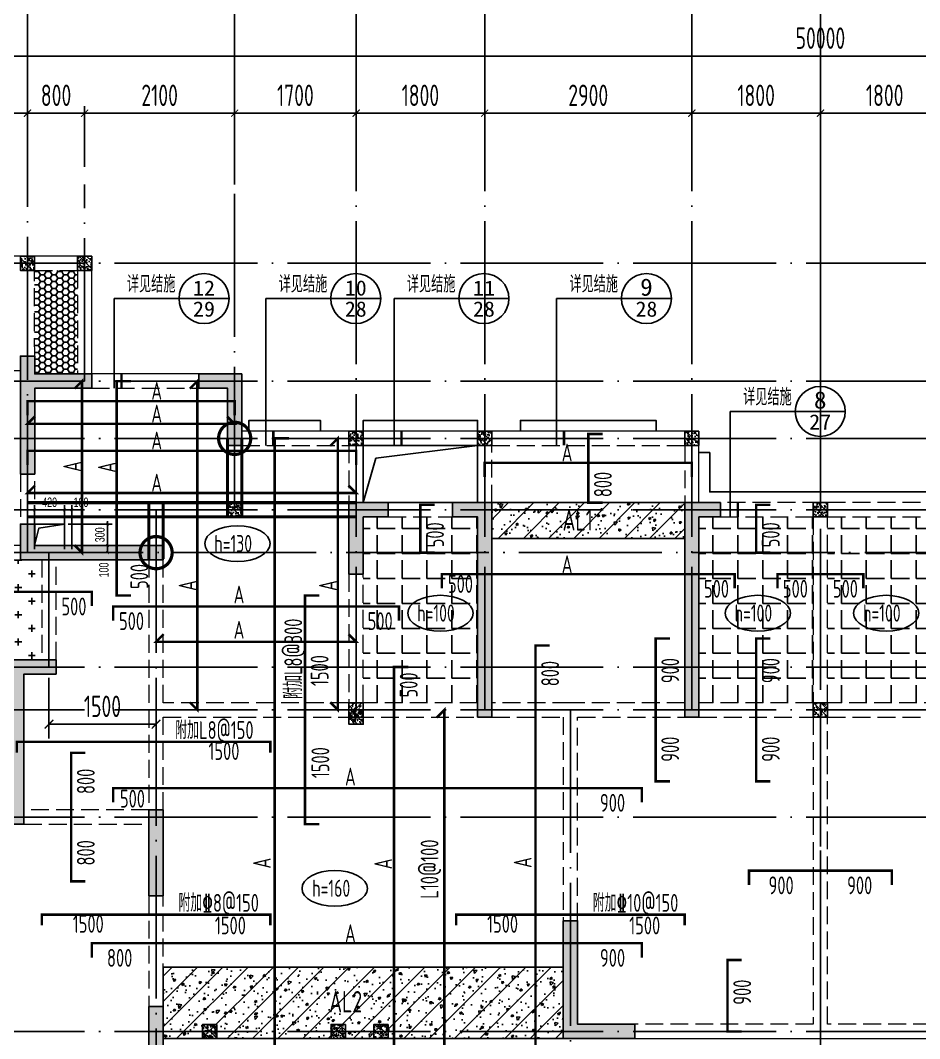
# Model space of a CAD drawing. Extents: x -668857 to 154266, y -275694 to 291306.
# Drawn here: x -211589 to -198999, y 62772 to 77021 of the extents above; entities that cross this region are included whole.
import ezdxf
from ezdxf.enums import TextEntityAlignment as Align

# ---------------------------------------------------------------- set-up
doc = ezdxf.new("R2010")
doc.units = 0
doc.header["$LTSCALE"] = 1000
for name, pattern in [('CENTER', [2, 1.25, -0.25, 0.25, -0.25]), ('DASH', [0.35, 0.25, -0.1]), ('DASHED', [0.75, 0.5, -0.25]), ('DOTE', [2.42, 2, -0.2, 0.02, -0.2])]:
    doc.linetypes.add(name, pattern=pattern)
doc.layers.get('0').update_dxf_attribs({"linetype": 'CONTINUOUS'})
doc.layers.get('DEFPOINTS').update_dxf_attribs({"linetype": 'CONTINUOUS'})
doc.layers.add('+公共字体', color=7, linetype='CONTINUOUS', lineweight=20)
for name, color, linetype in [('A-AXIS', 1, 'CONTINUOUS'), ('A-DOTE', 10, 'DOTE'), ('BEAM', 4, 'DASHED'), ('DIM_IDEN', 67, 'CONTINUOUS'), ('PUB_TEXT', 2, 'CONTINUOUS'), ('ROOF', 183, 'CONTINUOUS'), ('S-B板填充', 251, 'CONTINUOUS'), ('S-B板标注', 3, 'CONTINUOUS'), ('S-B板配筋', 6, 'CONTINUOUS'), ('S-B板配筋号', 7, 'CONTINUOUS'), ('S-C承台编号', 6, 'CONTINUOUS'), ('S-D洞口', 4, 'CONTINUOUS'), ('S-D洞口标注', 3, 'CONTINUOUS'), ('S-L主梁线', 4, 'DASH'), ('S-Q墙填充', 252, 'CONTINUOUS'), ('S-Q墙实线', 6, 'CONTINUOUS'), ('S-Q墙标注', 3, 'CONTINUOUS'), ('S-Y一般标注', 3, 'CONTINUOUS'), ('S-板正筋', 2, 'CONTINUOUS'), ('S-构造柱', 212, 'CONTINUOUS'), ('TEXT', 2, 'CONTINUOUS'), ('THIN', 7, 'CONTINUOUS'), ('水平筋标注', 7, 'CONTINUOUS'), ('看线', 251, 'CONTINUOUS'), ('配箍校核', 34, 'CONTINUOUS')]:
    doc.layers.add(name, color=color, linetype=linetype)
doc.styles.add('_TCH_AXIS', font='COMPLEX', dxfattribs={"bigfont": 'GBCBIG'})
doc.styles.add('_TCH_LABEL', font='simhei.ttf')
doc.styles.add('TSSD_DIMENSION', font='Tssdeng.shx', dxfattribs={"width": 0.7, "bigfont": 'tssdchn.shx'})
doc.styles.add('TSSD_REIN', font='tssdeng.shx', dxfattribs={"width": 0.7, "height": 300, "bigfont": 'tssdchn.shx'})
doc.styles.add('结构文字', font='zstxt.shx', dxfattribs={"width": 0.7, "bigfont": 'zshz.shx'})
doc.dimstyles.new('STRUCK', dxfattribs={"dimtxt": 400, "dimasz": 121, "dimexe": 200, "dimexo": 150, "dimgap": 115, "dimtad": 1, "dimdec": 0, "dimdsep": 46, "dimtxsty": '结构文字', "dimblk": 'ARCHTICK', "dimcen": 400, "dimclrd": 3, "dimclre": 3, "dimclrt": 7, "dimadec": 0, "dimazin": 0, "dimtfac": 1, "dimtdec": 0, "dimtix": 1, "dimtmove": 2, "dimatfit": 3, "dimldrblk": '_DIMX', "dimfxl": 0, "dimtolj": 1, "dimtzin": 0, "dimarcsym": 0})
doc.dimstyles.new('STRUCK30', dxfattribs={"dimscale": 0.33333, "dimtxt": 400, "dimasz": 121, "dimexe": 200, "dimexo": 150, "dimgap": 115, "dimtad": 1, "dimdec": 0, "dimdsep": 46, "dimtxsty": '结构文字', "dimblk": 'ARCHTICK', "dimcen": 400, "dimclrd": 3, "dimclre": 3, "dimclrt": 7, "dimadec": 0, "dimazin": 0, "dimtfac": 1, "dimtdec": 0, "dimtix": 1, "dimtmove": 2, "dimatfit": 3, "dimldrblk": '_DIMX', "dimfxl": 0, "dimtolj": 1, "dimtzin": 0, "dimarcsym": 0})
doc.dimstyles.new('TSSD_100_100', dxfattribs={"dimtxt": 300, "dimasz": 100, "dimexe": 100, "dimexo": 250, "dimgap": 100, "dimtad": 1, "dimdec": 0, "dimzin": 0, "dimdsep": 46, "dimtxsty": 'TSSD_DIMENSION', "dimblk": 'ARCHTICK', "dimcen": 0, "dimdle": 100, "dimclrt": 7, "dimadec": 0, "dimazin": 0, "dimtfac": 1, "dimtdec": 0, "dimtix": 1, "dimtmove": 2, "dimatfit": 3, "dimldrblk": 'ARCHTICK', "dimfxl": 0, "dimtolj": 1, "dimtzin": 0, "dimarcsym": 0})

# ---------------------------------------------------------------- blocks, each defined once
blk = doc.blocks.new('_ArchTick')
at = {"color": 0, "linetype": 'ByBlock', "const_width": 0.15}
blk.add_lwpolyline([(-0.5, -0.5), (0.5, 0.5)], dxfattribs=at)
blk = doc.blocks.new('*D156')
at = {"layer": 'DEFPOINTS', "color": 0}
for p in [(18500, 19250), (15700, 18250), (18500, 18250)]:
    blk.add_point(p, dxfattribs=at)
at = {"layer": 'S-Y一般标注', "color": 0, "lineweight": -2}
for p, q in [((15600, 19250), (18600, 19250)), ((15700, 18500), (15700, 19350)), ((18500, 18500), (18500, 19350))]:
    blk.add_line(p, q, dxfattribs=at)
at = {"layer": 'S-Y一般标注', "color": 0, "lineweight": -2, "xscale": 100, "yscale": 100, "zscale": 100, "rotation": 180}
blk.add_blockref('_ArchTick', (15700, 19250), dxfattribs=at)
at = {"layer": 'S-Y一般标注', "color": 0, "lineweight": -2, "xscale": 100, "yscale": 100, "zscale": 100}
blk.add_blockref('_ArchTick', (18500, 19250), dxfattribs=at)
at = {"layer": 'S-Y一般标注', "color": 7, "insert": (17100, 19500), "char_height": 300, "attachment_point": 5, "style": 'TSSD_DIMENSION'}
blk.add_mtext('\\A1;2800', dxfattribs=at)
blk = doc.blocks.new('*D157')
at = {"layer": 'DEFPOINTS', "color": 0}
for p in [(19300, 19250), (18500, 18250), (19300, 18250)]:
    blk.add_point(p, dxfattribs=at)
at = {"layer": 'S-Y一般标注', "color": 0, "lineweight": -2}
for p, q in [((18400, 19250), (19400, 19250)), ((18500, 18500), (18500, 19350)), ((19300, 18500), (19300, 19350))]:
    blk.add_line(p, q, dxfattribs=at)
at = {"layer": 'S-Y一般标注', "color": 0, "lineweight": -2, "xscale": 100, "yscale": 100, "zscale": 100, "rotation": 180}
blk.add_blockref('_ArchTick', (18500, 19250), dxfattribs=at)
at = {"layer": 'S-Y一般标注', "color": 0, "lineweight": -2, "xscale": 100, "yscale": 100, "zscale": 100}
blk.add_blockref('_ArchTick', (19300, 19250), dxfattribs=at)
at = {"layer": 'S-Y一般标注', "color": 7, "insert": (18900, 19500), "char_height": 300, "attachment_point": 5, "style": 'TSSD_DIMENSION'}
blk.add_mtext('\\A1;800', dxfattribs=at)
blk = doc.blocks.new('*D158')
at = {"layer": 'DEFPOINTS', "color": 0}
for p in [(23100, 19250), (21400, 18250), (23100, 18250)]:
    blk.add_point(p, dxfattribs=at)
at = {"layer": 'S-Y一般标注', "color": 0, "lineweight": -2}
for p, q in [((21300, 19250), (23200, 19250)), ((21400, 18500), (21400, 19350)), ((23100, 18500), (23100, 19350))]:
    blk.add_line(p, q, dxfattribs=at)
at = {"layer": 'S-Y一般标注', "color": 0, "lineweight": -2, "xscale": 100, "yscale": 100, "zscale": 100, "rotation": 180}
blk.add_blockref('_ArchTick', (21400, 19250), dxfattribs=at)
at = {"layer": 'S-Y一般标注', "color": 0, "lineweight": -2, "xscale": 100, "yscale": 100, "zscale": 100}
blk.add_blockref('_ArchTick', (23100, 19250), dxfattribs=at)
at = {"layer": 'S-Y一般标注', "color": 7, "insert": (22250, 19500), "char_height": 300, "attachment_point": 5, "style": 'TSSD_DIMENSION'}
blk.add_mtext('\\A1;1700', dxfattribs=at)
blk = doc.blocks.new('*D159')
at = {"layer": 'DEFPOINTS', "color": 0}
for p in [(24900, 19250), (23100, 18250), (24900, 18250)]:
    blk.add_point(p, dxfattribs=at)
at = {"layer": 'S-Y一般标注', "color": 0, "lineweight": -2}
for p, q in [((23000, 19250), (25000, 19250)), ((23100, 18500), (23100, 19350)), ((24900, 18500), (24900, 19350))]:
    blk.add_line(p, q, dxfattribs=at)
at = {"layer": 'S-Y一般标注', "color": 0, "lineweight": -2, "xscale": 100, "yscale": 100, "zscale": 100, "rotation": 180}
blk.add_blockref('_ArchTick', (23100, 19250), dxfattribs=at)
at = {"layer": 'S-Y一般标注', "color": 0, "lineweight": -2, "xscale": 100, "yscale": 100, "zscale": 100}
blk.add_blockref('_ArchTick', (24900, 19250), dxfattribs=at)
at = {"layer": 'S-Y一般标注', "color": 7, "insert": (24000, 19500), "char_height": 300, "attachment_point": 5, "style": 'TSSD_DIMENSION'}
blk.add_mtext('\\A1;1800', dxfattribs=at)
blk = doc.blocks.new('*D160')
at = {"layer": 'DEFPOINTS', "color": 0}
for p in [(27800, 19250), (24900, 18250), (27800, 18250)]:
    blk.add_point(p, dxfattribs=at)
at = {"layer": 'S-Y一般标注', "color": 0, "lineweight": -2}
for p, q in [((24800, 19250), (27900, 19250)), ((24900, 18500), (24900, 19350)), ((27800, 18500), (27800, 19350))]:
    blk.add_line(p, q, dxfattribs=at)
at = {"layer": 'S-Y一般标注', "color": 0, "lineweight": -2, "xscale": 100, "yscale": 100, "zscale": 100, "rotation": 180}
blk.add_blockref('_ArchTick', (24900, 19250), dxfattribs=at)
at = {"layer": 'S-Y一般标注', "color": 0, "lineweight": -2, "xscale": 100, "yscale": 100, "zscale": 100}
blk.add_blockref('_ArchTick', (27800, 19250), dxfattribs=at)
at = {"layer": 'S-Y一般标注', "color": 7, "insert": (26350, 19500), "char_height": 300, "attachment_point": 5, "style": 'TSSD_DIMENSION'}
blk.add_mtext('\\A1;2900', dxfattribs=at)
blk = doc.blocks.new('*D161')
at = {"layer": 'DEFPOINTS', "color": 0}
for p in [(29600, 19250), (27800, 18250), (29600, 18250)]:
    blk.add_point(p, dxfattribs=at)
at = {"layer": 'S-Y一般标注', "color": 0, "lineweight": -2}
for p, q in [((27700, 19250), (29700, 19250)), ((27800, 18500), (27800, 19350)), ((29600, 18500), (29600, 19350))]:
    blk.add_line(p, q, dxfattribs=at)
at = {"layer": 'S-Y一般标注', "color": 0, "lineweight": -2, "xscale": 100, "yscale": 100, "zscale": 100, "rotation": 180}
blk.add_blockref('_ArchTick', (27800, 19250), dxfattribs=at)
at = {"layer": 'S-Y一般标注', "color": 0, "lineweight": -2, "xscale": 100, "yscale": 100, "zscale": 100}
blk.add_blockref('_ArchTick', (29600, 19250), dxfattribs=at)
at = {"layer": 'S-Y一般标注', "color": 7, "insert": (28700, 19500), "char_height": 300, "attachment_point": 5, "style": 'TSSD_DIMENSION'}
blk.add_mtext('\\A1;1800', dxfattribs=at)
blk = doc.blocks.new('*D162')
at = {"layer": 'DEFPOINTS', "color": 0}
for p in [(31400, 19250), (29600, 18250), (31400, 18250)]:
    blk.add_point(p, dxfattribs=at)
at = {"layer": 'S-Y一般标注', "color": 0, "lineweight": -2}
for p, q in [((29500, 19250), (31500, 19250)), ((29600, 18500), (29600, 19350)), ((31400, 18500), (31400, 19350))]:
    blk.add_line(p, q, dxfattribs=at)
at = {"layer": 'S-Y一般标注', "color": 0, "lineweight": -2, "xscale": 100, "yscale": 100, "zscale": 100, "rotation": 180}
blk.add_blockref('_ArchTick', (29600, 19250), dxfattribs=at)
at = {"layer": 'S-Y一般标注', "color": 0, "lineweight": -2, "xscale": 100, "yscale": 100, "zscale": 100}
blk.add_blockref('_ArchTick', (31400, 19250), dxfattribs=at)
at = {"layer": 'S-Y一般标注', "color": 7, "insert": (30500, 19500), "char_height": 300, "attachment_point": 5, "style": 'TSSD_DIMENSION'}
blk.add_mtext('\\A1;1800', dxfattribs=at)
blk = doc.blocks.new('*D173')
at = {"layer": 'DEFPOINTS', "color": 0}
for p in [(54600, 20050), (4600, 18250), (54600, 18250)]:
    blk.add_point(p, dxfattribs=at)
at = {"layer": 'S-Y一般标注', "color": 0, "lineweight": -2}
for p, q in [((4600, 18500), (4600, 20150)), ((54600, 18500), (54600, 20150)), ((4500, 20050), (54700, 20050))]:
    blk.add_line(p, q, dxfattribs=at)
at = {"layer": 'S-Y一般标注', "color": 0, "lineweight": -2, "xscale": 100, "yscale": 100, "zscale": 100, "rotation": 180}
blk.add_blockref('_ArchTick', (4600, 20050), dxfattribs=at)
at = {"layer": 'S-Y一般标注', "color": 0, "lineweight": -2, "xscale": 100, "yscale": 100, "zscale": 100}
blk.add_blockref('_ArchTick', (54600, 20050), dxfattribs=at)
at = {"layer": 'S-Y一般标注', "color": 7, "insert": (29600, 20300), "char_height": 300, "attachment_point": 5, "style": 'TSSD_DIMENSION'}
blk.add_mtext('\\A1;50000', dxfattribs=at)
blk = doc.blocks.new('*D185')
at = {"layer": 'DEFPOINTS', "color": 0}
for p in [(21400, 19250), (19300, 18250), (21400, 18250)]:
    blk.add_point(p, dxfattribs=at)
at = {"layer": 'S-Y一般标注', "color": 0, "lineweight": -2}
for p, q in [((19200, 19250), (21500, 19250)), ((19300, 18500), (19300, 19350)), ((21400, 18500), (21400, 19350))]:
    blk.add_line(p, q, dxfattribs=at)
at = {"layer": 'S-Y一般标注', "color": 0, "lineweight": -2, "xscale": 100, "yscale": 100, "zscale": 100, "rotation": 180}
blk.add_blockref('_ArchTick', (19300, 19250), dxfattribs=at)
at = {"layer": 'S-Y一般标注', "color": 0, "lineweight": -2, "xscale": 100, "yscale": 100, "zscale": 100}
blk.add_blockref('_ArchTick', (21400, 19250), dxfattribs=at)
at = {"layer": 'S-Y一般标注', "color": 7, "insert": (20350, 19500), "char_height": 300, "attachment_point": 5, "style": 'TSSD_DIMENSION'}
blk.add_mtext('\\A1;2100', dxfattribs=at)
blk = doc.blocks.new('20210729.03501652')
at = {"layer": '看线', "color": 202, "ltscale": 0.5}
for points in [[(17500, 10900), (17500, 11050), (16500, 11050), (16500, 10900)], [(19700, 10900), (19700, 11050), (18100, 11050), (18100, 10900)], [(22200, 10900), (22200, 11050), (20300, 11050), (20300, 10900)], [(22800, 10600), (22950, 10600), (22950, 10050), (24500, 10050)], [(26200, 10600), (26050, 10600), (26050, 10050), (24500, 10050)]]:
    blk.add_lwpolyline(points, dxfattribs=at)
blk = doc.blocks.new('*D979')
at = {"layer": 'DEFPOINTS', "color": 0}
for p in [(-210969, 69972), (-210369, 69972), (-210969, 69672)]:
    blk.add_point(p, dxfattribs=at)
at = {"layer": 'S-D洞口标注', "color": 3, "lineweight": -2}
for p, q in [((-210919, 69972), (-210302, 69972)), ((-210369, 69972), (-210369, 70012)), ((-210369, 69672), (-210369, 69972)), ((-210919, 69672), (-210302, 69672)), ((-210369, 69672), (-210369, 69632))]:
    blk.add_line(p, q, dxfattribs=at)
at = {"layer": 'S-D洞口标注', "color": 3, "lineweight": -2, "xscale": 40.33293, "yscale": 40.33293, "zscale": 40.33293}
for p, rotation in [((-210369, 69972), 270), ((-210369, 69672), 90)]:
    blk.add_blockref('_ArchTick', p, dxfattribs=dict(at, rotation=rotation))
at = {"layer": 'S-D洞口标注', "color": 7, "insert": (-210474, 69822), "char_height": 133.3, "attachment_point": 5, "rotation": 90, "style": '结构文字'}
blk.add_mtext('\\A1;300', dxfattribs=at)
blk = doc.blocks.new('_DIMX')
blk.add_line((-150, 0), (150, 0))
at = {"const_width": 50}
blk.add_lwpolyline([(-70, -70), (70, 70)], dxfattribs=at)
blk = doc.blocks.new('*D980')
at = {"layer": 'DEFPOINTS', "color": 0}
for p in [(-210969, 70171), (-211389, 69571), (-210969, 69572)]:
    blk.add_point(p, dxfattribs=at)
at = {"layer": 'S-D洞口标注', "color": 3, "lineweight": -2}
for p, q in [((-211389, 69621), (-211389, 70238)), ((-211389, 70171), (-210969, 70171)), ((-210969, 69622), (-210969, 70238))]:
    blk.add_line(p, q, dxfattribs=at)
at = {"layer": 'S-D洞口标注', "color": 3, "lineweight": -2, "xscale": 40.33293, "yscale": 40.33293, "zscale": 40.33293, "rotation": 180}
blk.add_blockref('_ArchTick', (-211389, 70171), dxfattribs=at)
at = {"layer": 'S-D洞口标注', "color": 3, "lineweight": -2, "xscale": 40.33293, "yscale": 40.33293, "zscale": 40.33293}
blk.add_blockref('_ArchTick', (-210969, 70171), dxfattribs=at)
at = {"layer": 'S-D洞口标注', "color": 7, "insert": (-211179, 70276), "char_height": 133.3, "attachment_point": 5, "style": '结构文字'}
blk.add_mtext('\\A1;420', dxfattribs=at)
blk = doc.blocks.new('*D981')
at = {"layer": 'DEFPOINTS', "color": 0}
for p in [(-210869, 70171), (-210969, 69572), (-210869, 69572)]:
    blk.add_point(p, dxfattribs=at)
at = {"layer": 'S-D洞口标注', "color": 3, "lineweight": -2}
for p, q in [((-210969, 69622), (-210969, 70238)), ((-210969, 70171), (-210869, 70171)), ((-210869, 69622), (-210869, 70238))]:
    blk.add_line(p, q, dxfattribs=at)
at = {"layer": 'S-D洞口标注', "color": 3, "lineweight": -2, "xscale": 40.33293, "yscale": 40.33293, "zscale": 40.33293, "rotation": 180}
blk.add_blockref('_ArchTick', (-210969, 70171), dxfattribs=at)
at = {"layer": 'S-D洞口标注', "color": 3, "lineweight": -2, "xscale": 40.33293, "yscale": 40.33293, "zscale": 40.33293}
blk.add_blockref('_ArchTick', (-210869, 70171), dxfattribs=at)
at = {"layer": 'S-D洞口标注', "color": 7, "insert": (-210740, 70276), "char_height": 133.3, "attachment_point": 5, "style": '结构文字'}
blk.add_mtext('\\A1;100', dxfattribs=at)
blk = doc.blocks.new('*D982')
at = {"layer": 'DEFPOINTS', "color": 0}
for p in [(-210969, 69672), (-210969, 69572), (-210369, 69672)]:
    blk.add_point(p, dxfattribs=at)
at = {"layer": 'S-D洞口标注', "color": 3, "lineweight": -2}
for p, q in [((-210919, 69672), (-210302, 69672)), ((-210919, 69572), (-210302, 69572)), ((-210369, 69572), (-210369, 69672))]:
    blk.add_line(p, q, dxfattribs=at)
at = {"layer": 'S-D洞口标注', "color": 3, "lineweight": -2, "xscale": 40.33293, "yscale": 40.33293, "zscale": 40.33293}
for p, rotation in [((-210369, 69672), 90), ((-210369, 69572), 270)]:
    blk.add_blockref('_ArchTick', p, dxfattribs=dict(at, rotation=rotation))
at = {"layer": 'S-D洞口标注', "color": 7, "insert": (-210419, 69330), "char_height": 133.3, "attachment_point": 5, "rotation": 90, "style": '结构文字'}
blk.add_mtext('\\A1;100', dxfattribs=at)
blk = doc.blocks.new('20210803.22403995')
at = {"layer": '+公共字体', "color": 2, "const_width": 45}
for points in [[(-847438, -168387, 1), (-847438, -167937, 1), (-847438, -168387, -1)], [(-848538, -169986, 1), (-848538, -169536, 1), (-848538, -169986, -1)]]:
    blk.add_lwpolyline(points, format="xyb", dxfattribs=at)
blk = doc.blocks.new('20210807.15312791')
at = {"layer": 'S-Q墙填充'}
h = blk.add_hatch(color=252, dxfattribs=at)
h.dxf.hatch_style = 1
h.paths.add_polyline_path([(74816, 67840), (74816, 66540), (75016, 66540), (75016, 67740), (75815, 67740), (75815, 67940), (75016, 67940), (75016, 68190), (74816, 68190)])
h = blk.add_hatch(color=252, dxfattribs=at)
h.dxf.hatch_style = 1
h.paths.add_polyline_path([(77916, 67940), (77316, 67940), (77316, 67740), (77716, 67740), (77716, 66940), (77916, 66940)])
h = blk.add_hatch(color=252, dxfattribs=at)
h.dxf.hatch_style = 1
h.paths.add_polyline_path([(79416, 66140), (79416, 65140), (79616, 65140), (79616, 65940), (79966, 65940), (79966, 66140)])
h = blk.add_hatch(color=252, dxfattribs=at)
h.dxf.hatch_style = 1
h.paths.add_polyline_path([(81416, 66140), (80866, 66140), (80866, 65940), (81216, 65940), (81216, 63140), (81416, 63140)])
h = blk.add_hatch(color=252, dxfattribs=at)
h.dxf.hatch_style = 1
h.paths.add_polyline_path([(84116, 66140), (84116, 63140), (84316, 63140), (84316, 65940), (84616, 65940), (84616, 66140)])
h = blk.add_hatch(color=252, dxfattribs=at)
h.dxf.hatch_style = 1
h.paths.add_polyline_path([(75016, 65540), (75016, 65840), (74816, 65840), (74816, 65340), (75216, 65340), (76816, 65340), (76816, 65540), (75216, 65540)])
h = blk.add_hatch(color=252, dxfattribs=at)
h.dxf.hatch_style = 1
h.paths.add_polyline_path([(74866, 61640), (74866, 63740), (75316, 63740), (75316, 63940), (74666, 63940), (74666, 61840), (74466, 61840), (74466, 61640)])
h = blk.add_hatch(color=252, dxfattribs=at)
h.dxf.hatch_style = 1
h.paths.add_polyline_path([(76816, 60640), (76816, 61840), (76616, 61840), (76616, 60640)])
h = blk.add_hatch(color=252, dxfattribs=at)
h.dxf.hatch_style = 1
h.paths.add_polyline_path([(82416, 58640), (83316, 58640), (83416, 58640), (83416, 58840), (83316, 58840), (82616, 58840), (82616, 60290), (82416, 60290)])
h = blk.add_hatch(color=252, dxfattribs=at)
h.dxf.hatch_style = 1
h.paths.add_polyline_path([(76816, 57440), (76066, 57440), (76066, 57640), (76616, 57640), (76616, 58740), (76616, 59090), (76816, 59090), (76816, 58740)])
at = {"layer": 'S-D洞口', "color": 5}
blk.add_lwpolyline([(79616, 66140), (81216, 66140), (81216, 66940), (79616, 66940), (79616, 66140), (79793, 66762), (81216, 66940)], dxfattribs=at)
at = {"layer": 'S-L主梁线', "linetype": 'ByBlock', "lineweight": 18}
for p, q in [((74915, 69590), (72116, 69590)), ((75816, 69590), (74915, 69590)), ((75815, 67940), (75816, 69590)), ((77316, 67940), (75815, 67940)), ((79516, 67140), (77916, 67140)), ((81316, 67140), (79516, 67140)), ((84316, 67140), (81316, 67140)), ((84316, 66140), (84316, 67140)), ((79616, 66940), (81216, 66940)), ((79616, 66140), (79616, 66940)), ((81216, 66940), (81216, 66140)), ((80866, 66140), (79966, 66140)), ((83416, 58640), (86016, 58640)), ((86016, 58640), (88616, 58640))]:
    blk.add_line(p, q, dxfattribs=at)
at = {"layer": 'S-L主梁线', "linetype": 'DASH', "lineweight": 18}
for p, q in [((75015, 69390), (75616, 69390)), ((75016, 68190), (75015, 69390)), ((75616, 69390), (75615, 67940)), ((72216, 67990), (74816, 67990)), ((75815, 67740), (77316, 67740)), ((77916, 66940), (79416, 66940)), ((79416, 66940), (79416, 66140)), ((81416, 66940), (84116, 66940)), ((81416, 66140), (81416, 66940)), ((84116, 66940), (84116, 66140)), ((74816, 66540), (74816, 65840)), ((75016, 65840), (75016, 66540)), ((86016, 66140), (84616, 66140)), ((87416, 66140), (86016, 66140)), ((79966, 65940), (80866, 65940)), ((84616, 65940), (85916, 65940)), ((85916, 65940), (85916, 63340)), ((86116, 65940), (87416, 65940)), ((86116, 63340), (86116, 65940)), ((74816, 65540), (72216, 65540)), ((72216, 65340), (74816, 65340)), ((75116, 65340), (75116, 63940)), ((75316, 63940), (75316, 65340)), ((76616, 65340), (76616, 63240)), ((76816, 63340), (76816, 65340)), ((79416, 65140), (79416, 63340)), ((79616, 63340), (79616, 65140)), ((79416, 63340), (76816, 63340)), ((81216, 63340), (79616, 63340)), ((82516, 63340), (81416, 63340)), ((84116, 63340), (82516, 63340)), ((85916, 63340), (84316, 63340)), ((87716, 63340), (86116, 63340)), ((76616, 63240), (76616, 61840)), ((76816, 63140), (79516, 63140)), ((76816, 61840), (76816, 63140)), ((79516, 63140), (81216, 63140)), ((81416, 63140), (82416, 63140)), ((82416, 63140), (82416, 60290)), ((82616, 63140), (84116, 63140)), ((82616, 60290), (82616, 63140)), ((84316, 63140), (85916, 63140)), ((85916, 63140), (85916, 58840)), ((86116, 58840), (86116, 63140)), ((86116, 63140), (87716, 63140)), ((76616, 61840), (74866, 61840)), ((74866, 61640), (76616, 61640)), ((76616, 60640), (76616, 59090)), ((76816, 59090), (76816, 60640)), ((85916, 58840), (83416, 58840)), ((88616, 58840), (86116, 58840))]:
    blk.add_line(p, q, dxfattribs=at)
at = {"layer": 'S-Q墙实线'}
for points in [[(74816, 67840), (74816, 66540), (75016, 66540), (75016, 67740), (75815, 67740), (75815, 67940), (75016, 67940), (75016, 68190), (74816, 68190)], [(77916, 67940), (77316, 67940), (77316, 67740), (77716, 67740), (77716, 66940), (77916, 66940)], [(79416, 66140), (79416, 65140), (79616, 65140), (79616, 65940), (79966, 65940), (79966, 66140)], [(81416, 66140), (80866, 66140), (80866, 65940), (81216, 65940), (81216, 63140), (81416, 63140)], [(84116, 66140), (84116, 63140), (84316, 63140), (84316, 65940), (84616, 65940), (84616, 66140)], [(75016, 65540), (75016, 65840), (74816, 65840), (74816, 65340), (75216, 65340), (76816, 65340), (76816, 65540), (75216, 65540)], [(74866, 61640), (74866, 63740), (75316, 63740), (75316, 63940), (74666, 63940), (74666, 61840), (74466, 61840), (74466, 61640)], [(76816, 60640), (76816, 61840), (76616, 61840), (76616, 60640)], [(82416, 58640), (83316, 58640), (83416, 58640), (83416, 58840), (83316, 58840), (82616, 58840), (82616, 60290), (82416, 60290)], [(76816, 57440), (76066, 57440), (76066, 57640), (76616, 57640), (76616, 58740), (76616, 59090), (76816, 59090), (76816, 58740)]]:
    blk.add_lwpolyline(points, close=True, dxfattribs=at)
blk = doc.blocks.new('20210730.02141516')
at = {"layer": 'S-构造柱'}
h = blk.add_hatch(dxfattribs=at)
h.set_pattern_fill('ARMORED', color=256, scale=15, angle=-90, style=0)
h.set_pattern_definition([(320, (-154189.41, 3278673.45), (-9.4128202, -107.5890274), [11.25, -123.75]), (265, (-154189.41, 3278673.45), (112.82882, 20.8127), [9, -99]), (10.4514, (-154190.19, 3278664.49), (103.4159313, -86.7764073), [9.5610285, -105.1713168]), (316.1842, (-154159.41, 3278673.45), (-24.827852, -160.0861573), [16.875, -185.625]), (6.6356, (-154161.48, 3278660.11), (146.117681, -140.199406), [14.341543, -157.75695]), (261.1842, (-154159.41, 3278673.45), (146.11779, -140.199292), [13.5, -148.5]), (291, (-154166.91, 3278658.45), (-60.3928336, -89.5360578), [11.25, -123.75]), (236, (-154166.91, 3278658.45), (108.7725068, -36.4972998), [9, -99]), (341.4514, (-154171.94, 3278650.99), (48.3795745, -126.0333943), [9.5610285, -105.1713168]), (307.5, (-154189.41, 3278673.454), (49.93407807, -1.8239783), [0, -97.8, 0, -100.5, 0, -99.375]), (277.5, (-154189.41, 3278673.454), (59.1617568, -39.4604306), [0, -57.3, 0, -95.55, 0, -37.875]), (237.5, (-154189.41, 3278706.904), (-3.38323076, -80.07336543), [0, -37.5, 0, -117, 0, -155.25]), (227.5, (-154189.41, 3278721.904), (15.0157473, -87.4779254), [0, -48.75, 0, -77.7, 0, -110.25]), (315, (-154189.41, 3278673.454), (53.0330086, 53.0330086), [])])
h.paths.add_polyline_path([(200, 200), (200, 0), (0, 0), (0, 200)])
blk.add_lwpolyline([(200, 200), (200, 0), (0, 0), (0, 200)], close=True, dxfattribs=at)
blk = doc.blocks.new('20210809.18285270')
at = {"layer": 'ROOF', "rotation": 359.9999999538236}
for p in [(13900, 12550), (14700, 12550)]:
    blk.add_blockref('20210730.02141516', p, dxfattribs=at)
at = {"layer": 'ROOF'}
for p in [(18500, 10100), (20300, 10100), (23200, 10100), (16800, 9100), (25000, 9100), (25000, 6300), (18500, 6200), (16450, 1800), (18250, 1800), (18850, 1800)]:
    blk.add_blockref('20210730.02141516', p, dxfattribs=at)
at = {"layer": 'ROOF', "xscale": -1, "rotation": 4.61764226855621e-08}
blk.add_blockref('20210730.02141516', (18700, 6300), dxfattribs=at)
blk = doc.blocks.new('*D292')
at = {"layer": 'DEFPOINTS', "color": 0}
for p in [(-200559, -4859), (-199059, -4859), (-199059, -5659)]:
    blk.add_point(p, dxfattribs=at)
at = {"layer": 'S-Q墙标注', "color": 3, "lineweight": -2}
for p, q in [((-200559, -5009), (-200559, -5859)), ((-199059, -5009), (-199059, -5859)), ((-200559, -5659), (-199059, -5659))]:
    blk.add_line(p, q, dxfattribs=at)
at = {"layer": 'S-Q墙标注', "color": 3, "lineweight": -2, "xscale": 121, "yscale": 121, "zscale": 121, "rotation": 180}
blk.add_blockref('_ArchTick', (-200559, -5659), dxfattribs=at)
at = {"layer": 'S-Q墙标注', "color": 3, "lineweight": -2, "xscale": 121, "yscale": 121, "zscale": 121}
blk.add_blockref('_ArchTick', (-199059, -5659), dxfattribs=at)
at = {"layer": 'S-Q墙标注', "color": 7, "insert": (-199809, -5409), "char_height": 300, "attachment_point": 5, "style": 'TSSD_REIN'}
blk.add_mtext('\\A1;1500', dxfattribs=at)
blk = doc.blocks.new('20210811.10050802')
at = {"layer": 'DIM_IDEN'}
for p, q in [((15459, 14161), (16368, 14161)), ((15459, 12905), (15459, 14161)), ((17068, 14161), (16368, 14161)), ((17584, 14161), (18493, 14161)), ((17584, 12105), (17584, 14161)), ((19193, 14161), (18493, 14161)), ((19378, 14161), (20287, 14161)), ((19378, 12105), (19378, 14161)), ((20987, 14161), (20287, 14161)), ((21653, 14161), (22562, 14161)), ((21653, 12105), (21653, 14161)), ((23262, 14161), (22562, 14161)), ((24085, 12581), (24994, 12581)), ((24085, 11105), (24085, 12581)), ((25694, 12581), (24994, 12581))]:
    blk.add_line(p, q, dxfattribs=at)
at = {"layer": 'DIM_IDEN', "const_width": 35}
for points in [[(15564, 12905), (15564, 13105)], [(17689, 12105), (17689, 12305)], [(19483, 12105), (19483, 12305)], [(21758, 12105), (21758, 12305)], [(24190, 11105), (24190, 11305)]]:
    blk.add_lwpolyline(points, dxfattribs=at)
at = {"layer": 'DIM_IDEN'}
for centre in [(16718, 14161), (18843, 14161), (20637, 14161), (22912, 14161), (25344, 12581)]:
    blk.add_circle(centre, 350, dxfattribs=at)
at = {"layer": 'PUB_TEXT', "style": '_TCH_AXIS'}
for p in [(15638, 14245), (17763, 14245), (19557, 14245), (21833, 14245), (24265, 12665)]:
    blk.add_text('详见结施', height=236.3, dxfattribs=at).set_placement(p)
at = {"layer": 'PUB_TEXT', "style": '_TCH_LABEL'}
for s, height, width, p, p2 in [('12', 211.6, 1.022989, (16562, 14202), (16873, 14202)), ('10', 213.8, 0.988889, (18691, 14202), (18995, 14202)), ('11', 210.8, 1.034884, (20480, 14202), (20794, 14202)), ('9', 242, 1.011364, (22824, 14200), (23000, 14200)), ('29', 212.7, 1.00565, (16564, 13908), (16872, 13908)), ('28', 213.8, 0.988889, (18691, 13907), (18995, 13907)), ('28', 213.8, 0.988889, (20485, 13907), (20789, 13907)), ('28', 213.8, 0.988889, (22760, 13907), (23064, 13907)), ('8', 242, 1.017143, (25256, 12620), (25433, 12620)), ('27', 212.3, 1.011364, (25190, 12328), (25499, 12328))]:
    blk.add_text(s, height=height, dxfattribs=dict(at, width=width)).set_placement(p, p2, align=Align.FIT)
blk = doc.blocks.new('20210726.16395156')
at = {"layer": 'A-AXIS'}
for p, q in [((18500, 18249.9), (18500, 21049.9)), ((21400, 18249.9), (21400, 21049.9)), ((23100, 18249.9), (23100, 21049.9)), ((24900, 18249.9), (24900, 21049.9)), ((27800, 18249.9), (27800, 21049.9)), ((29600, 18249.9), (29600, 21049.9))]:
    blk.add_line(p, q, dxfattribs=at)
at = {"layer": 'A-DOTE'}
for p, q in [((18500, 13100.3), (18500, 18249.9)), ((19300, 15500), (19300, 18249.9)), ((21400, 13700), (21400, 18249.9)), ((23100, 10900), (23100, 18249.9)), ((24900, 10900), (24900, 18249.9)), ((27800, 10900), (27800, 18249.9)), ((29600, 18249.9), (29600, 3600)), ((55600, 17150), (3600, 17150)), ((55600, 15500), (3600, 15500)), ((55600, 14700), (3600, 14700)), ((55600, 13700), (3600, 13700)), ((20299.8, 13700), (20300, 3600)), ((3600, 13100.3), (55600, 13100.3)), ((18800, 11500), (18800, 13100)), ((55600, 11500), (3600, 11500)), ((55600, 10900), (3600, 10900)), ((26100, 10900), (26100, 3600)), ((55600, 9400), (3600, 9400)), ((55600, 6400), (3600, 6400))]:
    blk.add_line(p, q, dxfattribs=at)
at = {"layer": 'S-Y一般标注'}
for base, p1, p2, picture, middle in [((54600, 20049.9), (4600, 18249.9), (54600, 18249.9), '*D173', (29600, 20299.9)), ((18500, 19249.9), (15700, 18249.9), (18500, 18249.9), '*D156', (17100, 19499.9)), ((19300, 19249.9), (18500, 18249.9), (19300, 18249.9), '*D157', (18900, 19499.9)), ((21400, 19249.9), (19300, 18249.9), (21400, 18249.9), '*D185', (20350, 19499.9)), ((23100, 19249.9), (21400, 18249.9), (23100, 18249.9), '*D158', (22250, 19499.9)), ((24900, 19249.9), (23100, 18249.9), (24900, 18249.9), '*D159', (24000, 19499.9)), ((27800, 19249.9), (24900, 18249.9), (27800, 18249.9), '*D160', (26350, 19499.9)), ((29600, 19249.9), (27800, 18249.9), (29600, 18249.9), '*D161', (28700, 19499.9)), ((31400, 19249.9), (29600, 18249.9), (31400, 18249.9), '*D162', (30500, 19499.9))]:
    dim = blk.add_linear_dim(base=base, p1=p1, p2=p2, dimstyle='TSSD_100_100', dxfattribs=at)
    dim.commit()
    dim.dimension.update_dxf_attribs({"geometry": picture, "text_midpoint": middle})
blk = doc.blocks.new('20210810.19092027')
at = {"layer": 'S-Q墙标注'}
dim = blk.add_linear_dim(base=(100917.7, 61274), p1=(99417.8, 62074), p2=(100917.7, 62074), dimstyle='STRUCK', override={"dimtxt": 300, "dimgap": 100, "dimtxsty": 'TSSD_REIN'}, dxfattribs=at)
dim.commit()
dim.dimension.update_dxf_attribs({"geometry": '*D292', "text_midpoint": (100167.7, 61524), "insert": (299976.5, 66933)})

msp = doc.modelspace()

# ---------------------------------------------------------------- hatches: boundary and pattern name
at = {"layer": 'BEAM', "linetype": 'ByBlock'}
h = msp.add_hatch(dxfattribs=at)
h.set_pattern_fill('ARMORED', color=252, scale=50, angle=180, style=0)
h.set_pattern_definition([(230, (-422759.78, 1984193.13), (-358.63009, 31.376067), [37.5, -412.5]), (175, (-422759.78, 1984193.13), (69.37567, -376.09607), [30, -330]), (280.4514, (-422789.66, 1984195.75), (-289.25469, -344.71977), [31.870095, -350.571056]), (226.1842, (-422759.78, 1984093.13), (-533.62052, 82.75951), [56.25, -618.75]), (276.6356, (-422804.25, 1984100.03), (-467.33135, -487.05894), [47.80514, -525.8565]), (171.1842, (-422759.8, 1984093.13), (-467.33097, -487.0593), [45, -495]), (201, (-422809.78, 1984118.13), (-298.453526, 201.309445), [37.5, -412.5]), (146, (-422809.78, 1984118.13), (-121.657666, -362.57502), [30, -330]), (251.4514, (-422834.65, 1984134.9), (-420.111314, -161.26525), [31.870095, -350.571056]), (217.5, (-422759.78, 1984193.13), (-6.079928, -166.446927), [0, -326, 0, -335, 0, -331.25]), (187.5, (-422759.78, 1984193.13), (-131.534769, -197.205856), [0, -191, 0, -318.5, 0, -126.25]), (147.5, (-422648.28, 1984193.13), (-266.911218, 11.277436), [0, -125, 0, -390, 0, -517.5]), (137.5, (-422598.28, 1984193.13), (-291.593085, -50.05249), [0, -162.5, 0, -259, 0, -367.5]), (225, (-422759.78, 1984193.13), (176.776695, -176.776695), [])])
h.paths.add_polyline_path([(-202288.65, 69771.83), (-204988.64, 69771.83), (-204988.64, 70271.83), (-202288.65, 70271.83)])
h = msp.add_hatch(dxfattribs=at)
h.set_pattern_fill('ARMORED', color=252, scale=50, angle=180, style=0)
h.set_pattern_definition([(230, (-427259.8, 1977193.14), (-358.63009, 31.376067), [37.5, -412.5]), (175, (-427259.8, 1977193.14), (69.37567, -376.09607), [30, -330]), (280.4514, (-427289.7, 1977195.76), (-289.25469, -344.71977), [31.870095, -350.571056]), (226.1842, (-427259.8, 1977093.14), (-533.62052, 82.75951), [56.25, -618.75]), (276.6356, (-427304.27, 1977100.04), (-467.33135, -487.05894), [47.80514, -525.8565]), (171.1842, (-427259.8, 1977093.14), (-467.33097, -487.0593), [45, -495]), (201, (-427309.8, 1977118.14), (-298.453526, 201.309445), [37.5, -412.5]), (146, (-427309.8, 1977118.14), (-121.657666, -362.57502), [30, -330]), (251.4514, (-427334.67, 1977134.9), (-420.111314, -161.26525), [31.870095, -350.571056]), (217.5, (-427259.8, 1977193.14), (-6.079928, -166.446927), [0, -326, 0, -335, 0, -331.25]), (187.5, (-427259.8, 1977193.14), (-131.534769, -197.205856), [0, -191, 0, -318.5, 0, -126.25]), (147.5, (-427148.3, 1977193.14), (-266.911218, 11.277436), [0, -125, 0, -390, 0, -517.5]), (137.5, (-427098.3, 1977193.14), (-291.593085, -50.05249), [0, -162.5, 0, -259, 0, -367.5]), (225, (-427259.8, 1977193.14), (176.776695, -176.776695), [])])
h.paths.add_polyline_path([(-203988.67, 62771.84), (-209588.67, 62771.84), (-209588.67, 63771.84), (-203988.67, 63771.84)])
at = {"layer": 'S-B板填充', "linetype": 'ByBlock'}
h = msp.add_hatch(dxfattribs=at)
h.set_pattern_fill('HONEY', color=252, scale=17.142857, style=0)
h.set_pattern_definition([(0, (-155710.205, -110514.574), (81.642857, 47.136514), [54.42857, -108.857143]), (120, (-155710.205, -110514.574), (-81.642847, 47.136531), [54.42857, -108.857143]), (60, (-155710.205, -110514.574), (1e-05, 94.273045), [-108.857143, 54.42857])])
h.paths.add_polyline_path([(-211388.97, 72071.83), (-210788.83, 72071.83), (-210788.83, 73521.83), (-211388.97, 73521.83)])
at = {"layer": 'S-B板填充'}
h = msp.add_hatch(dxfattribs=at)
h.set_pattern_fill('ANGLE', color=252, scale=50, style=0)
h.set_pattern_definition([(0, (-109154.7, -78172.04), (0, 349.25), [254, -95.25]), (90, (-109154.7, -78172.04), (-349.25, 2e-14), [254, -95.25])])
h.paths.add_polyline_path([(-206788.66, 70071.83), (-205188.64, 70071.83), (-205188.64, 67471.83), (-206788.66, 67471.83)])
h = msp.add_hatch(dxfattribs=at)
h.set_pattern_fill('ANGLE', color=252, scale=50, style=0)
h.set_pattern_definition([(0, (-104454.7, -78172.04), (0, 349.25), [254, -95.25]), (90, (-104454.7, -78172.04), (-349.25, 2e-14), [254, -95.25])])
h.paths.add_polyline_path([(-202088.66, 70071.83), (-200488.65, 70071.83), (-200488.65, 67471.83), (-202088.66, 67471.83)])
h = msp.add_hatch(dxfattribs=at)
h.set_pattern_fill('ANGLE', color=252, scale=50, style=0)
h.set_pattern_definition([(0, (-102654.7, -78172.04), (0, 349.25), [254, -95.25]), (90, (-102654.7, -78172.04), (-349.25, 2e-14), [254, -95.25])])
h.paths.add_polyline_path([(-200288.64, 70071.83), (-198688.62, 70071.83), (-198688.62, 67471.83), (-200288.64, 67471.83)])
h = msp.add_hatch(dxfattribs=at)
h.set_pattern_fill('CROSS', color=252, scale=30, style=0)
h.set_pattern_definition([(0, (-127654.7, -78172.04), (190.5, 190.5), [95.25, -285.75]), (90, (-127607.07, -78219.66), (-190.5, 190.5), [95.25, -285.75])])
h.paths.add_polyline_path([(-214488.7, 69472.1), (-211288.76, 69472.1), (-211288.76, 68071.83), (-214488.7, 68071.83)])

# ---------------------------------------------------------------- linework, layer by layer
at = {"layer": 'BEAM', "linetype": 'ByBlock'}
for points in [[(-202288.65, 69771.83), (-204988.64, 69771.83), (-204988.64, 70271.83), (-202288.65, 70271.83)], [(-203988.67, 62771.84), (-209588.67, 62771.84), (-209588.67, 63771.84), (-203988.67, 63771.84)]]:
    msp.add_lwpolyline(points, close=True, dxfattribs=at)
at = {"layer": 'S-B板标注'}
for centre in [(-208549.77, 69698.48), (-205708.77, 68724.91), (-201265.51, 68724.91), (-199467.56, 68724.91)]:
    msp.add_ellipse(centre, major_axis=(-457.33, 0), ratio=0.54724159, dxfattribs=at)
at = {"layer": 'S-B板标注', "extrusion": (0, 0, -1)}
msp.add_ellipse((-207188.55, 64874.05), major_axis=(457.33, -0.02), ratio=0.54724159, dxfattribs=at)
at = {"layer": 'S-B板配筋', "lineweight": 35, "const_width": 35}
for points in [[(-210831.04, 69678.16), (-210724.98, 69572.1), (-210724.98, 71971.83), (-210831.04, 71865.76)], [(-210040.6, 68972.1), (-210240.6, 68972.1), (-210240.59, 71971.83), (-210040.59, 71971.83)], [(-209216.49, 67477.89), (-209110.43, 67371.83), (-209110.43, 71971.83), (-209216.49, 71865.76)], [(-211488.64, 71491.92), (-211488.64, 71691.92), (-208588.63, 71691.92), (-208588.63, 71491.92)], [(-211382.58, 71479.69), (-211488.64, 71373.62), (-208588.64, 71373.62), (-208694.71, 71479.69)], [(-203438.64, 70271.83), (-203638.64, 70271.83), (-203638.64, 71231.83), (-203438.64, 71231.83)], [(-207828.26, 61071.99), (-208028.26, 61071.99), (-208028.25, 71171.83), (-207828.25, 71171.83)], [(-207250.63, 67477.89), (-207144.57, 67371.83), (-207144.57, 71171.83), (-207250.63, 71065.76)], [(-211488.63, 70797.26), (-211488.63, 70997.26), (-206888.63, 70997.26), (-206888.63, 70797.26)], [(-205088.63, 70628.65), (-205088.63, 70828.65), (-202188.63, 70828.65), (-202188.63, 70628.65)], [(-211382.58, 70512.98), (-211488.64, 70406.92), (-206888.65, 70406.92), (-206994.71, 70512.98)], [(-205788.64, 69571.83), (-205988.64, 69571.83), (-205988.64, 70241.83), (-205788.64, 70241.83)], [(-201088.64, 69571.83), (-201288.64, 69571.83), (-201288.64, 70241.83), (-201088.64, 70241.83)], [(-205688.64, 69071.83), (-205688.64, 69271.83), (-201588.65, 69271.83), (-201588.65, 69071.83)], [(-200988.64, 69071.83), (-200988.64, 69271.83), (-199788.64, 69271.83), (-199788.64, 69071.83)], [(-199788.62, 69071.83), (-199788.62, 69271.83), (-200988.62, 69271.83), (-200988.62, 69071.83)], [(-215188.7, 68823.79), (-215188.7, 69023.79), (-210588.76, 69023.79), (-210588.76, 68823.79)], [(-207404.46, 65771.83), (-207604.46, 65771.83), (-207604.46, 68971.83), (-207404.46, 68971.83)], [(-210288.64, 68619.49), (-210288.64, 68819.49), (-206288.64, 68819.49), (-206288.64, 68619.49)], [(-209582.59, 68431.29), (-209688.65, 68325.22), (-206888.65, 68325.22), (-206994.71, 68431.29)], [(-204177.47, 61071.99), (-204377.47, 61071.99), (-204377.47, 68271.83), (-204177.47, 68271.83)], [(-202495.52, 66371.83), (-202695.52, 66371.83), (-202695.52, 68371.83), (-202495.52, 68371.83)], [(-201088.65, 66371.83), (-201288.65, 66371.83), (-201288.65, 68371.83), (-201088.65, 68371.83)], [(-206157.33, 61071.99), (-206357.33, 61071.99), (-206357.33, 67971.83), (-206157.33, 67971.83)], [(-205758.65, 61178.06), (-205652.58, 61071.99), (-205652.58, 67371.83), (-205758.65, 67265.76)], [(-208088.61, 66774.16), (-208088.61, 66924.16), (-211638.61, 66924.16), (-211638.61, 66774.16)], [(-210677.33, 64971.83), (-210877.33, 64971.83), (-210877.33, 66771.83), (-210677.33, 66771.83)], [(-210288.65, 66076.78), (-210288.65, 66276.78), (-202888.65, 66276.78), (-202888.65, 66076.78)], [(-201388.65, 64921.83), (-201388.65, 65121.83), (-199388.65, 65121.83), (-199388.65, 64921.83)], [(-211288.56, 64355.86), (-211288.56, 64505.86), (-208088.56, 64505.86), (-208088.56, 64355.86)], [(-205488.56, 64355.86), (-205488.56, 64505.86), (-202288.56, 64505.86), (-202288.56, 64355.86)], [(-210588.65, 63907.05), (-210588.65, 64107.05), (-202888.65, 64107.05), (-202888.65, 63907.05)], [(-201488.65, 62871.83), (-201688.65, 62871.83), (-201688.65, 63871.83), (-201488.65, 63871.83)]]:
    msp.add_lwpolyline(points, dxfattribs=at)
at = {"layer": 'S-D洞口', "color": 5}
for points in [[(-206788.64, 70271.83), (-205188.64, 70271.83), (-205188.64, 71071.83), (-206788.64, 71071.83), (-206788.64, 70271.83), (-206610.86, 70894.05), (-205188.64, 71071.83)], [(-211388.63, 69672.1), (-210968.63, 69672.1), (-210968.63, 69972.1), (-211388.63, 69972.1), (-211388.63, 69672.1), (-211330.3, 69913.77), (-210968.63, 69972.1)]]:
    msp.add_lwpolyline(points, dxfattribs=at)
at = {"layer": 'S-板正筋', "color": 5, "linetype": 'DASH', "const_width": 42.86}
for points in [[(-208688.63, 71171.83), (-208688.63, 70071.83)], [(-208488.63, 71171.83), (-208488.63, 70071.83)], [(-211488.64, 70271.83), (-206888.63, 70271.83)], [(-209788.64, 69481.38), (-209788.64, 70271.83)], [(-209588.63, 69481.38), (-209588.63, 70271.83)], [(-211488.64, 70071.83), (-206888.63, 70071.83)]]:
    msp.add_lwpolyline(points, dxfattribs=at)
at = {"layer": 'THIN', "linetype": 'CENTER'}
msp.add_line((-200388.63, 79404.61), (-200388.63, 55537.68), dxfattribs=at)

# ---------------------------------------------------------------- block references
msp.add_blockref('20210729.03501652', (-224888.65, 60371.83))
at = {"layer": 'A-DOTE'}
msp.add_blockref('20210726.16395156', (-229988.63, 56471.78), dxfattribs=at)
at = {"layer": 'PUB_TEXT'}
msp.add_blockref('20210811.10050802', (-225735.72, 58967.2), dxfattribs=at)
at = {"layer": 'S-C承台编号'}
msp.add_blockref('20210803.22403995', (638849.5, 239333.36), dxfattribs=at)
at = {"layer": 'S-Q墙填充'}
msp.add_blockref('20210807.15312791', (-286404.28, 4132.29), dxfattribs=at)
at = {"layer": '水平筋标注'}
msp.add_blockref('20210810.19092027', (-310606.47, 5897.84), dxfattribs=at)
at = {"layer": '配箍校核'}
msp.add_blockref('20210809.18285270', (-225488.65, 60971.66), dxfattribs=at)

# ---------------------------------------------------------------- texts
at = {"layer": 'S-B板标注', "color": 7, "style": 'TSSD_REIN', "width": 0.7}
for s, p in [('h=130', (-208874.46, 69580.33)), ('h=100', (-206033.46, 68606.76)), ('h=100', (-201590.2, 68606.76)), ('h=100', (-199792.25, 68606.76))]:
    msp.add_text(s, height=240, dxfattribs=at).set_placement(p)
msp.add_text('h=160', height=240, rotation=359.997282, dxfattribs=at).set_placement((-207503.55, 64755.93))
at = {"layer": 'S-B板配筋号', "color": 1, "style": 'TSSD_REIN', "width": 0.7}
for s, p in [('A', (-209755.03, 71711.49)), ('A', (-209755.03, 71393.19)), ('A', (-209755.03, 71016.84)), ('A', (-204010.5, 70848.23)), ('A', (-209755.03, 70426.49)), ('A', (-204010.5, 69285.52)), ('A', (-208602.83, 68862.69)), ('A', (-208602.83, 68368.43)), ('附加L8@150', (-209420.38, 66964.72)), ('附加%%1328@150', (-209375.52, 64546.41)), ('附加%%13210@150', (-203575.52, 64546.41))]:
    msp.add_text(s, height=250, dxfattribs=at).set_placement(p)
for s, p in [('A', (-210737.64, 70701.9)), ('A', (-210253.26, 70690.61)), ('A', (-209123.09, 69035.86)), ('A', (-207157.23, 69035.86)), ('附加L8@300', (-207643.07, 67526.14)), ('L10@100', (-205735.16, 64729.2)), ('A', (-208082.61, 65151.75)), ('A', (-204431.83, 65160.85))]:
    msp.add_text(s, height=250, rotation=449.999992, dxfattribs=at).set_placement(p)
at = {"layer": 'S-B板配筋号', "style": 'TSSD_REIN', "width": 0.7}
for s, p in [('800', (-203558.64, 70526.02)), ('500', (-205908.64, 69821.83)), ('500', (-201208.64, 69821.83)), ('500', (-210048.76, 69238.83)), ('1500', (-207524.46, 67921.83)), ('800', (-204297.47, 67879.67)), ('900', (-202615.52, 67921.83)), ('900', (-201208.65, 67921.83)), ('500', (-206277.33, 67720.1)), ('900', (-202615.52, 66821.83)), ('900', (-201208.65, 66821.83)), ('1500', (-207513.65, 66633.38)), ('800', (-210797.33, 66371.83)), ('800', (-210797.33, 65371.83)), ('900', (-201608.65, 63421.83))]:
    msp.add_text(s, height=250, rotation=449.999992, dxfattribs=at).set_placement(p, align=Align.TOP_CENTER)
for s, p in [('500', (-205427.31, 69258.93)), ('500', (-201843.55, 69191.83)), ('500', (-200738.64, 69191.83)), ('500', (-200738.62, 69191.83)), ('500', (-200038.64, 69191.83)), ('500', (-200038.62, 69191.83)), ('500', (-210838.76, 68943.79)), ('500', (-210032.53, 68739.49)), ('500', (-206551.81, 68739.49)), ('1500', (-208738.95, 66921.13)), ('500', (-210019.25, 66254.31)), ('900', (-203298.5, 66196.78)), ('900', (-200938.65, 65041.83)), ('900', (-199838.65, 65041.83)), ('1500', (-210638.22, 64502.83)), ('1500', (-208648.25, 64480.53)), ('1500', (-204838.22, 64502.83)), ('1500', (-202848.25, 64480.53)), ('800', (-210198.5, 64027.05)), ('900', (-203298.5, 64027.05))]:
    msp.add_text(s, height=250, dxfattribs=at).set_placement(p, align=Align.TOP_CENTER)
for p in [(-207044.17, 66312.85), (-207044.17, 64121.11)]:
    msp.add_text('A', height=250, dxfattribs=at).set_placement(p)
msp.add_text('A', height=250, rotation=449.999992, dxfattribs=at).set_placement((-206385.07, 65141.95))
at = {"layer": 'TEXT', "color": 1, "style": 'TSSD_REIN', "width": 0.7}
for s, p in [('AL1', (-203573.98, 69881.22, 0)), ('AL2', (-206803.95, 63137.95, 0))]:
    msp.add_text(s, height=300, dxfattribs=at).set_placement(p, align=Align.RIGHT)

# ---------------------------------------------------------------- dimensions: what is measured, and where the dimension line sits
at = {"layer": 'S-D洞口标注'}
dim = msp.add_linear_dim(base=(-210968.63, 70171.5), p1=(-211388.63, 69571.5), p2=(-210968.63, 69572.1), dimstyle='STRUCK30', dxfattribs=at)
dim.commit()
dim.dimension.update_dxf_attribs({"geometry": '*D980', "text_midpoint": (-211178.63, 70276.5)})
dim = msp.add_linear_dim(base=(-210868.64, 70171.5), p1=(-210968.63, 69572.1), p2=(-210868.64, 69572.1), dimstyle='STRUCK30', dxfattribs=at)
dim.commit()
dim.dimension.update_dxf_attribs({"geometry": '*D981', "text_midpoint": (-210739.75, 70276.5), "dimtype": 160})
dim = msp.add_linear_dim(base=(-210368.63, 69972.1), p1=(-210968.63, 69672.1), p2=(-210968.63, 69972.1), angle=90, dimstyle='STRUCK30', dxfattribs=at)
dim.commit()
dim.dimension.update_dxf_attribs({"geometry": '*D979', "text_midpoint": (-210473.63, 69822.1)})
dim = msp.add_linear_dim(base=(-210368.63, 69672.1), p1=(-210968.63, 69572.1), p2=(-210968.63, 69672.1), angle=90, dimstyle='STRUCK30', dxfattribs=at)
dim.commit()
dim.dimension.update_dxf_attribs({"geometry": '*D982', "text_midpoint": (-210418.63, 69330.18), "dimtype": 160})

doc.saveas('drawing.dxf')
